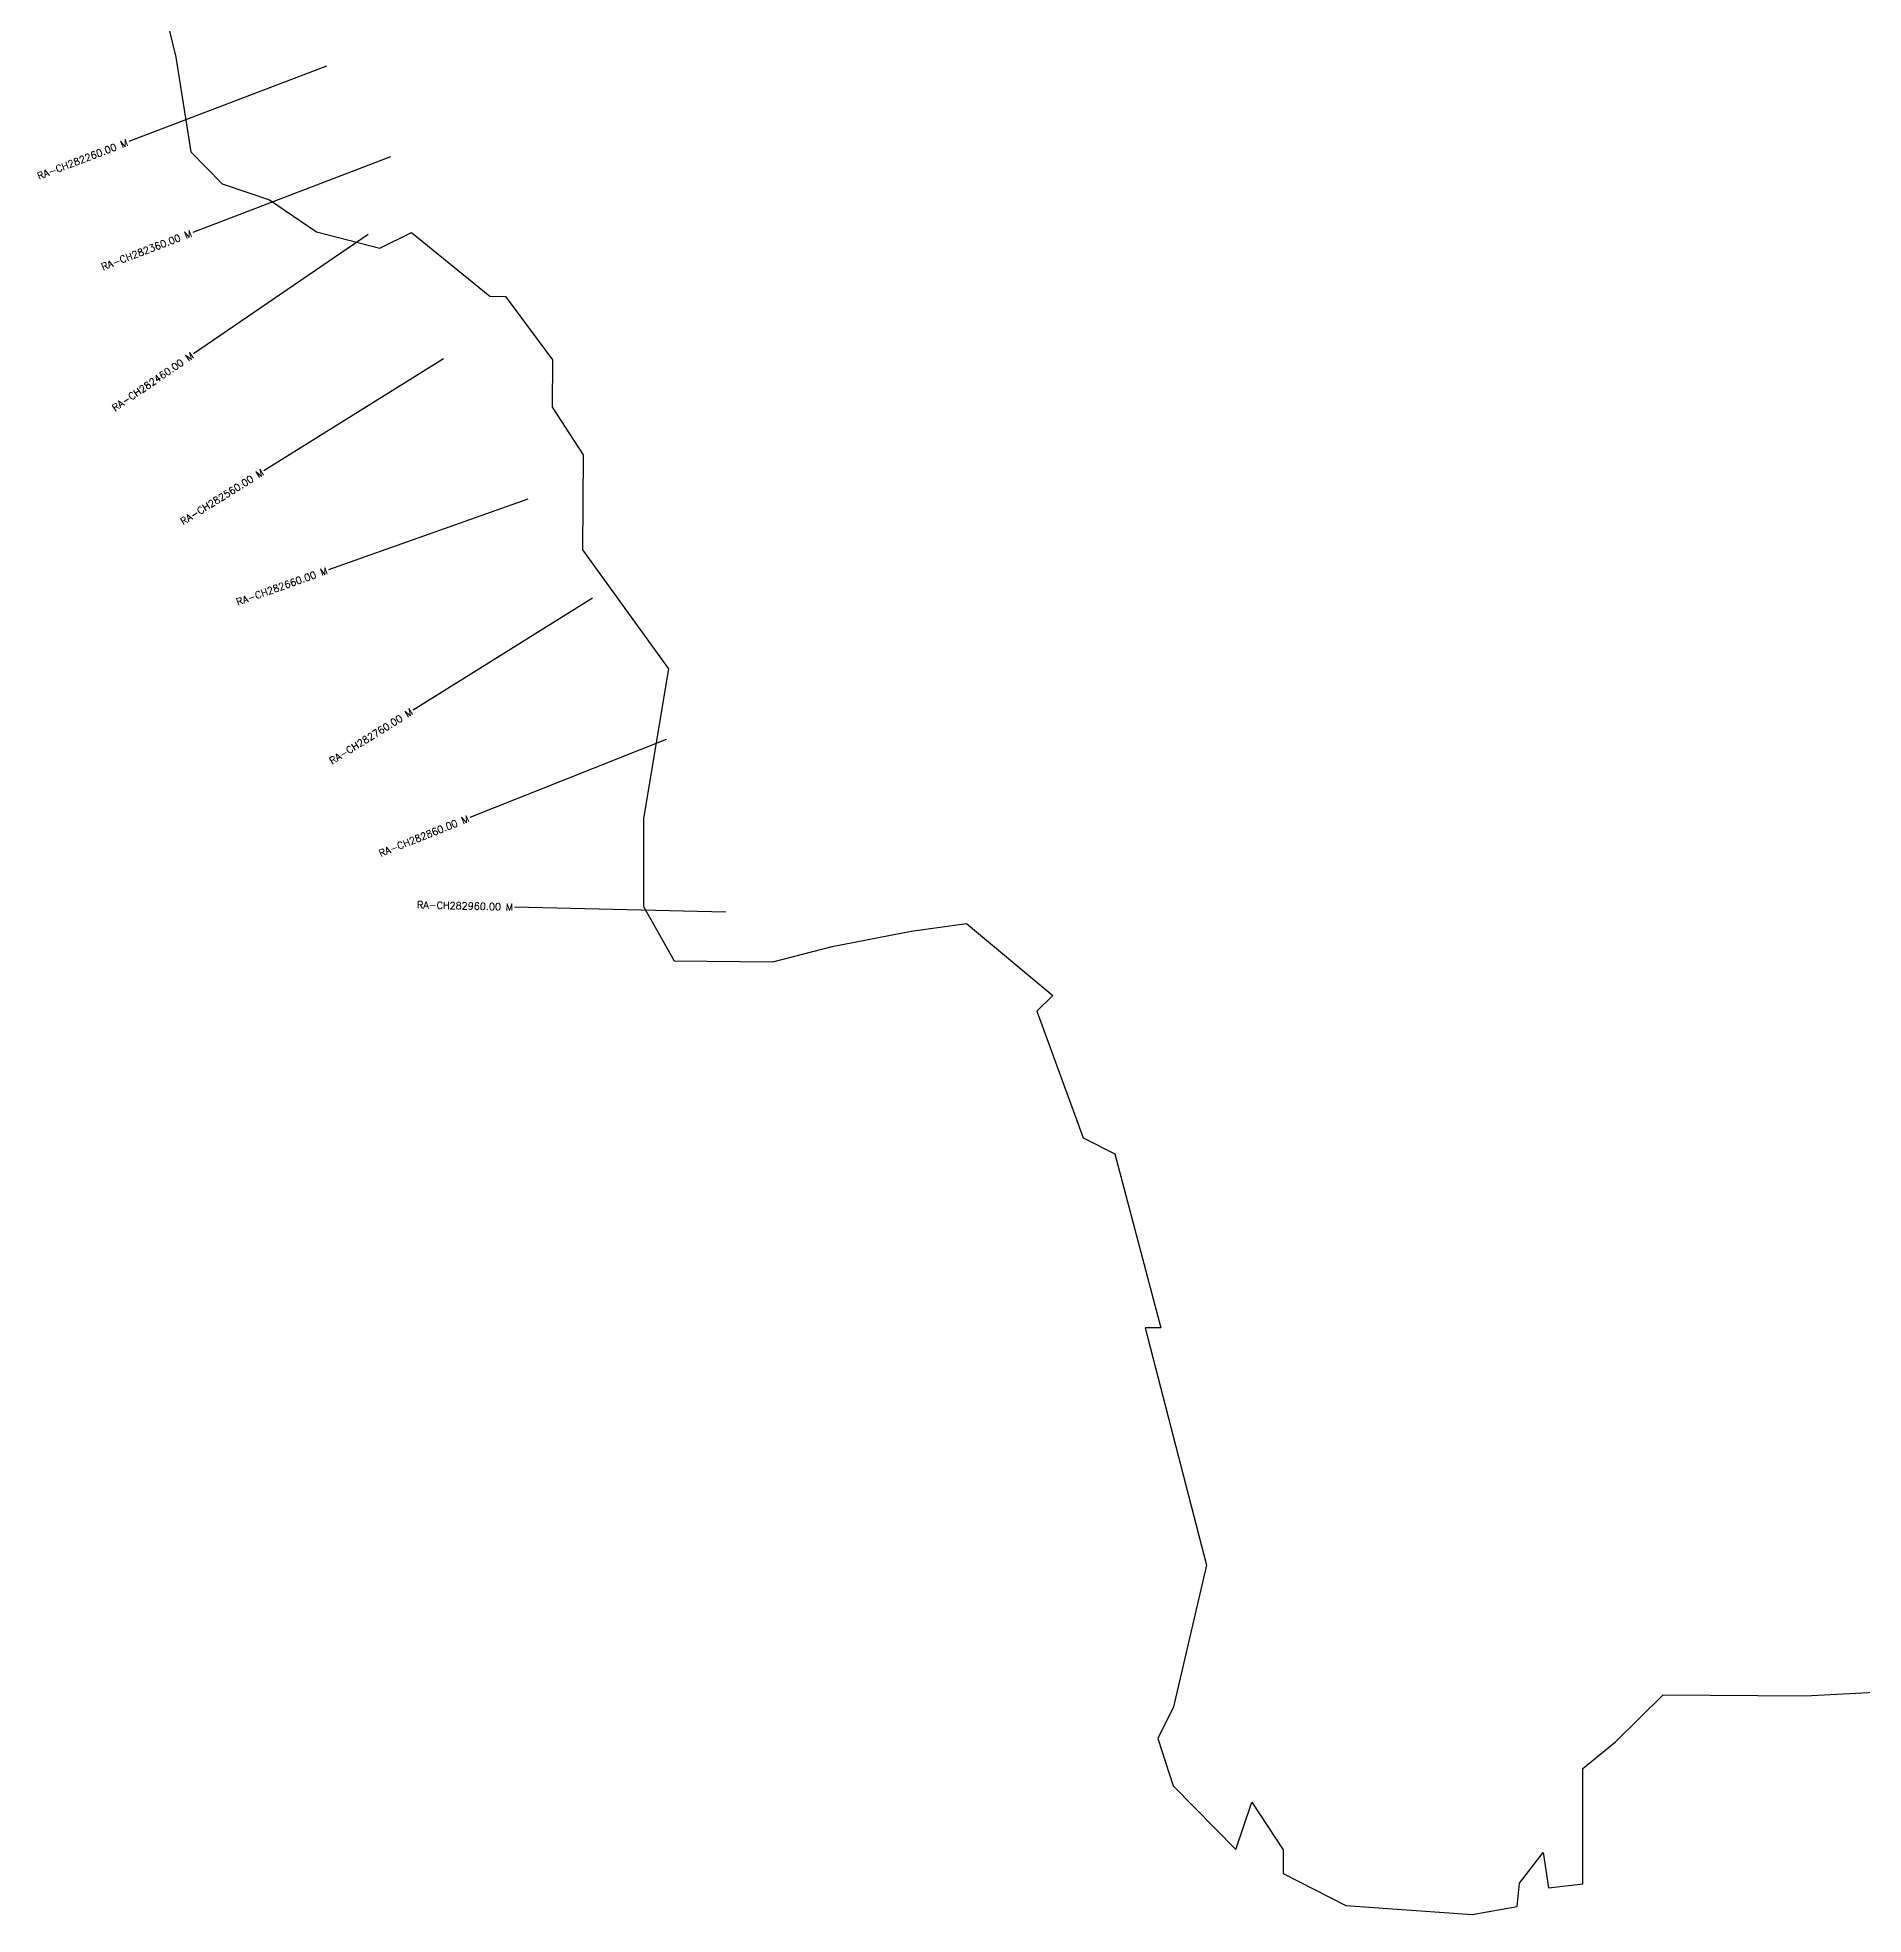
# Model space of a CAD drawing. Header units: metres. Extents: x 286569 to 289239, y 2022518 to 2025005.
# Drawn here: x 286796 to 288091, y 2022518 to 2023849 of the extents above; entities that cross this region are included whole.
import ezdxf
from ezdxf.enums import TextEntityAlignment as Align

# ---------------------------------------------------------------- set-up
doc = ezdxf.new("R2010")
doc.units = ezdxf.units.M
for name, color, linetype in [('CS', 134, 'Continuous'), ('CSMark', 6, 'Continuous'), ('VILLAGE BOUNDRY', 10, 'Continuous')]:
    doc.layers.add(name, color=color, linetype=linetype)
doc.styles.get("Standard").update_dxf_attribs({"font": 'simplex.shx'})

msp = doc.modelspace()

# ---------------------------------------------------------------- linework, layer by layer
at = {"layer": 'CS'}
for p, q in [((287000.9, 2023828.4), (286860.7, 2023775)), ((287046.3, 2023764.1), (286906.2, 2023710.6)), ((287030.5, 2023709.2), (286906.7, 2023624.5)), ((287083.9, 2023620.9), (286956.6, 2023541.6)), ((287143.8, 2023521.4), (287002.4, 2023471.4)), ((287189.7, 2023451.2), (287062.4, 2023371.9)), ((287242, 2023351.1), (287102.6, 2023295.6)), ((287284.3, 2023228.6), (287134.3, 2023232.2))]:
    msp.add_line(p, q, dxfattribs=at)
at = {"layer": 'VILLAGE BOUNDRY'}
msp.add_lwpolyline([(286883.3, 2023879.9), (286894.2, 2023835), (286904.8, 2023767.7), (286927.1, 2023745.1), (286960.6, 2023733.7), (286994, 2023711), (287038.7, 2023699.5), (287061.2, 2023710.5), (287116.8, 2023665.3), (287128, 2023665.2), (287161.2, 2023620.2), (287161, 2023586.6), (287183.1, 2023552.8), (287182.6, 2023485.6), (287243.5, 2023401.2), (287225.9, 2023294.9), (287225.9, 2023232.6), (287247.5, 2023194), (287317.6, 2023193.4), (287359.6, 2023204.3), (287415.7, 2023215.1), (287454.9, 2023220.4), (287516.1, 2023169.5), (287504.8, 2023158.4), (287537.7, 2023068.6), (287560.1, 2023057.2), (287592.7, 2022933.8), (287581.5, 2022933.8), (287625, 2022765.5), (287601.8, 2022664.9), (287590.5, 2022642.6), (287601.4, 2022609), (287645.9, 2022563.8), (287657.3, 2022597.3), (287679.4, 2022563.6), (287679.4, 2022546.7), (287690.5, 2022541.1), (287723.9, 2022524), (287813.5, 2022517.7), (287845.4, 2022523.5), (287847.2, 2022539.9), (287863.9, 2022561.7), (287867.6, 2022536.6), (287892, 2022539.5), (287892, 2022621.3), (287915.2, 2022640.1), (287949, 2022673.5), (288049.8, 2022672.7), (288139.4, 2022677.6)], dxfattribs=at)

# ---------------------------------------------------------------- texts
at = {"layer": 'CSMark'}
for s, rotation, p in [('RA-CH282260.00 M', 20.8813, (286859.8, 2023774.6)), ('RA-CH282360.00 M', 20.8826, (286905.2, 2023710.2)), ('RA-CH282460.00 M', 34.3755, (286905.9, 2023624)), ('RA-CH282560.00 M', 31.9313, (286955.8, 2023541.1)), ('RA-CH282660.00 M', 19.5034, (287001.5, 2023471)), ('RA-CH282760.00 M', 31.9313, (287061.5, 2023371.3)), ('RA-CH282860.00 M', 21.7175, (287101.7, 2023295.2)), ('RA-CH282960.00 M', 358.6501, (287133.3, 2023232.2))]:
    msp.add_text(s, height=5, rotation=rotation, dxfattribs=at).set_placement(p, align=Align.MIDDLE_RIGHT)

doc.saveas('drawing.dxf')
